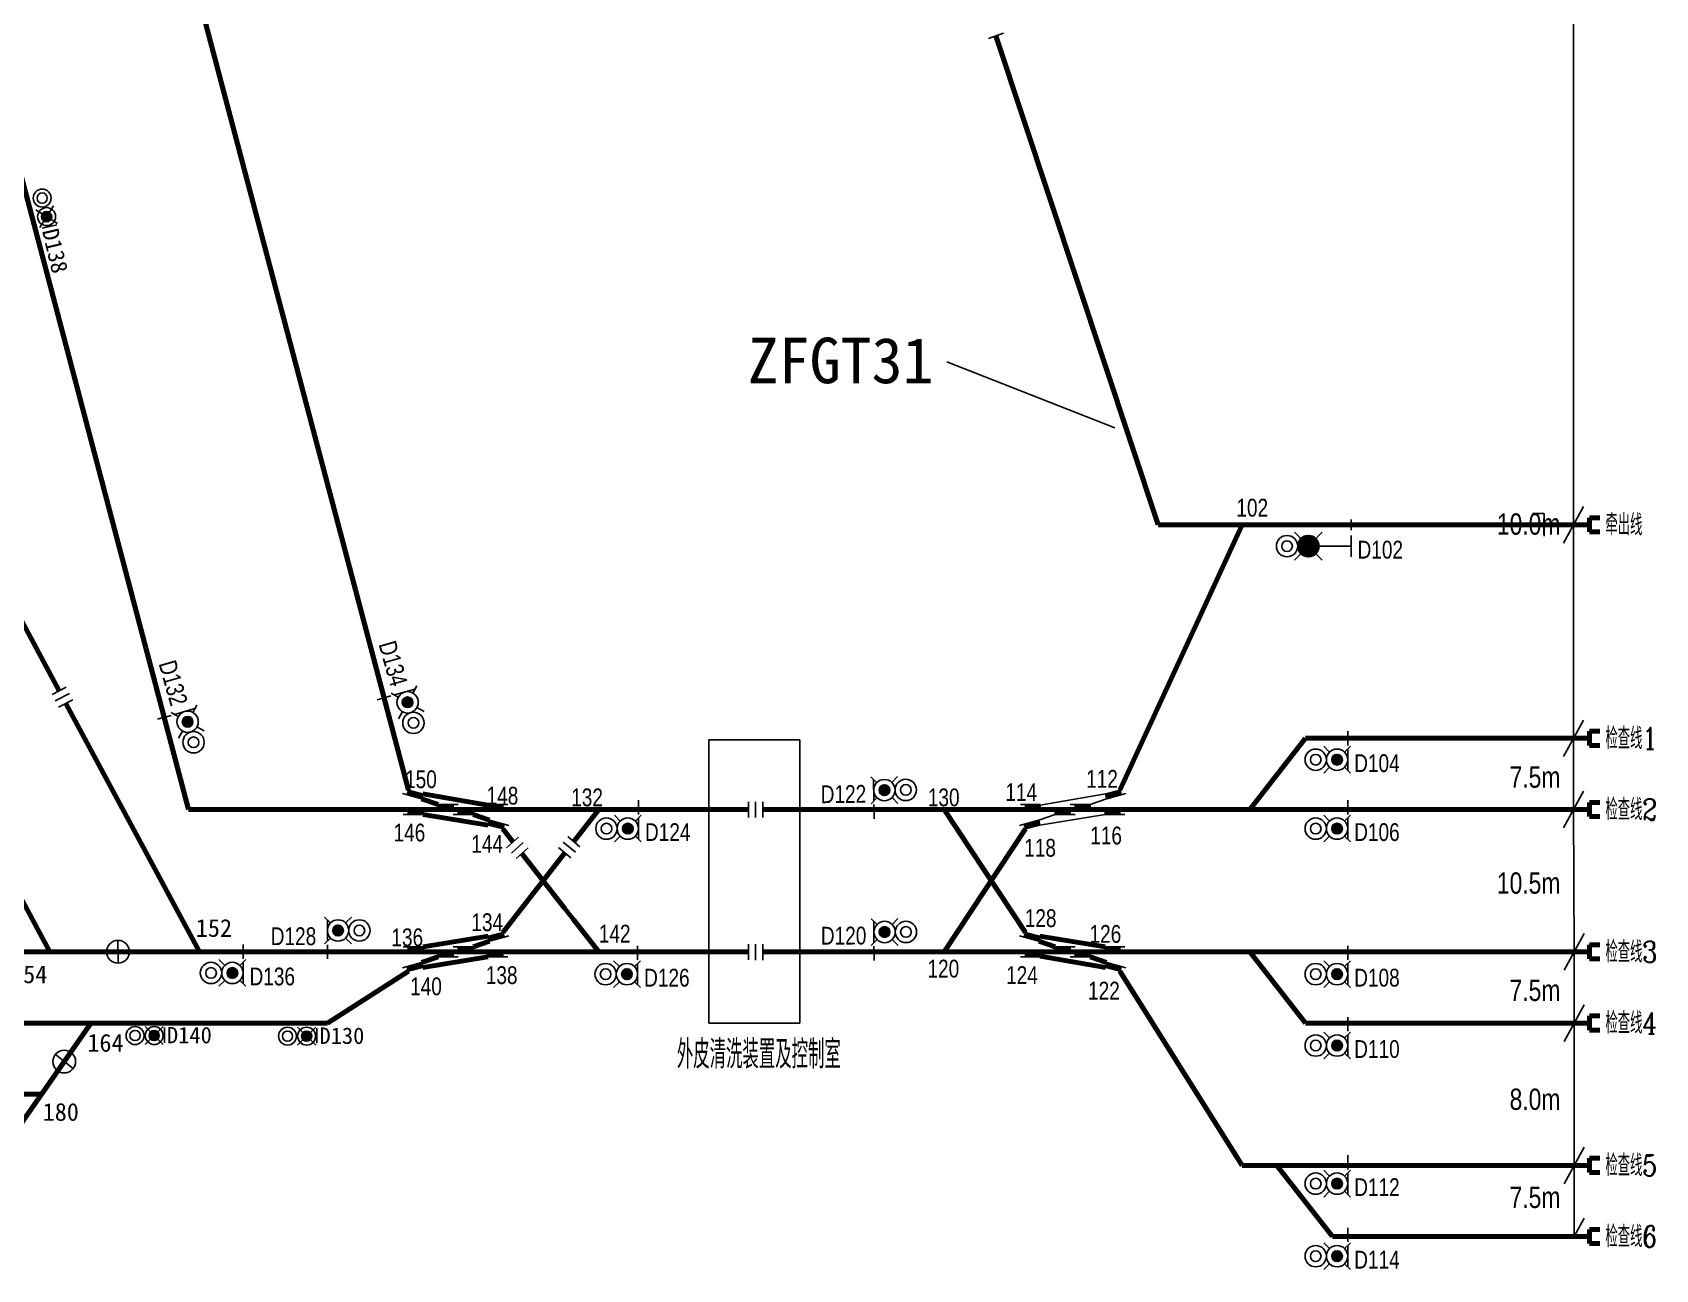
# Model space of a CAD drawing. Header units: millimetres. Extents: x -17381 to -15684, y 1883 to 2345.
# Drawn here: x -15915.7 to -15817.2, y 2155.9 to 2231 of the extents above; entities that cross this region are included whole.
import ezdxf
from ezdxf.enums import TextEntityAlignment as Align

# ---------------------------------------------------------------- set-up
doc = ezdxf.new("R2010")
doc.units = ezdxf.units.MM
doc.layers.add('1', color=1, linetype='Continuous')
doc.styles.add('HZ', font='complex.shx', dxfattribs={"width": 0.75, "bigfont": 'gbcbig.shx'})
doc.styles.add('HZTXT', font='rs9.shx', dxfattribs={"width": 0.7, "bigfont": 'HZTXT.SHX'})
doc.styles.add('宋体', font='')
doc.styles.get('宋体').set_extended_font_data('SimSun')

# ---------------------------------------------------------------- blocks, each defined once
blk = doc.blocks.new('2xzlg2')
at = {"color": 0, "lineweight": -3}
for p, q in [((-5.3, -1.67), (-7.5, -2.94)), ((-5.2, -1.73), (-7.5, -3.05)), ((-5.41, -1.62), (-7.49, -2.82)), ((-5.11, -1.79), (-7.49, -3.16)), ((-5.03, -1.86), (-7.48, -3.27)), ((-5.54, -1.57), (-7.47, -2.69)), ((-4.95, -1.93), (-7.46, -3.37)), ((-5.67, -1.53), (-7.44, -2.55)), ((-4.88, -2), (-7.43, -3.47)), ((-4.82, -2.08), (-7.39, -3.57)), ((-5.82, -1.51), (-7.38, -2.41)), ((-4.76, -2.16), (-7.35, -3.66)), ((-6.01, -1.5), (-7.3, -2.25)), ((-4.7, -2.25), (-7.3, -3.75)), ((-6.24, -1.52), (-7.17, -2.05)), ((-4.66, -2.34), (-7.25, -3.83)), ((-4.62, -2.43), (-7.19, -3.91)), ((-4.58, -2.52), (-7.13, -3.99)), ((-4.55, -2.62), (-7.06, -4.07)), ((-4.53, -2.72), (-6.98, -4.14)), ((-4.51, -2.83), (-6.89, -4.2)), ((-4.5, -2.94), (-6.8, -4.27)), ((-4.5, -3.06), (-6.7, -4.32)), ((-4.51, -3.18), (-6.59, -4.38)), ((-4.54, -3.3), (-6.47, -4.42)), ((-4.57, -3.44), (-6.34, -4.46)), ((-4.62, -3.59), (-6.18, -4.49)), ((-4.71, -3.75), (-6, -4.5)), ((-4.84, -3.94), (-5.77, -4.48))]:
    blk.add_line(p, q, dxfattribs=at)
at = {"layer": '1', "color": 7, "lineweight": -3}
for p, q in [((0, 0.75), (0, -0.75)), ((0, -1.5), (0, -4.5)), ((0, -3), (-4.5, -3))]:
    blk.add_line(p, q, dxfattribs=at)
at = {"layer": '1', "lineweight": -3}
for p, q in [((-7.97, -1.03), (-7.06, -1.94)), ((-4.94, -1.94), (-4.04, -1.03)), ((-7.06, -4.06), (-7.97, -4.96)), ((-4.94, -4.06), (-4.04, -4.96))]:
    blk.add_line(p, q, dxfattribs=at)
at = {"layer": '1', "color": 7, "lineweight": -3}
for radius in [1.5, 0.75]:
    blk.add_circle((-9, -3), radius, dxfattribs=at)
at = {"layer": '1', "color": 1, "lineweight": -3}
blk.add_circle((-6, -3), 1.5, dxfattribs=at)
blk = doc.blocks.new('7DD')
at = {"layer": '1', "color": 1}
for p, q in [((0, 2), (-2.01, 2)), ((0, -2), (0, 2))]:
    blk.add_line(p, q, dxfattribs=at)
blk = doc.blocks.new('BD')
at = {"layer": '1', "color": 7}
for radius in [1.5, 0.75]:
    blk.add_circle((0, 0), radius, dxfattribs=at)
blk = doc.blocks.new('*X32')
at = {"color": 0}
for p, q in [((-0.75, 0.03), (0.35, 0.66)), ((-0.75, -0.08), (0.45, 0.6)), ((-0.73, 0.15), (0.23, 0.71)), ((-0.73, -0.19), (0.53, 0.53)), ((-0.69, 0.29), (0.09, 0.74)), ((-0.69, -0.29), (0.59, 0.46)), ((-0.65, -0.37), (0.65, 0.37)), ((-0.59, -0.46), (0.69, 0.29)), ((-0.58, 0.47), (-0.12, 0.74)), ((-0.53, -0.53), (0.73, 0.19)), ((-0.45, -0.6), (0.75, 0.08)), ((-0.35, -0.66), (0.75, -0.03)), ((-0.23, -0.71), (0.73, -0.15)), ((-0.09, -0.74), (0.69, -0.29)), ((0.12, -0.74), (0.58, -0.47))]:
    blk.add_line(p, q, dxfattribs=at)
blk = doc.blocks.new('ADL')
at = {"layer": '1', "color": 4}
for p, q in [((-1.06, 1.06), (-1.88, 1.88)), ((1.06, 1.06), (1.88, 1.88)), ((-1.88, -1.88), (-1.06, -1.06)), ((1.88, -1.88), (1.06, -1.06))]:
    blk.add_line(p, q, dxfattribs=at)
for radius in [1.5, 0.75]:
    blk.add_circle((0, 0), radius, dxfattribs=at)
blk.add_blockref('*X32', (0, 0), dxfattribs=at)
blk = doc.blocks.new('2XZLA1')
at = {"layer": '1', "color": 7}
for p, q in [((0, -1), (0, 1)), ((0, -1.5), (0, -4.5))]:
    blk.add_line(p, q, dxfattribs=at)
for name, p in [('BD', (-4.5, -3)), ('ADL', (-1.5, -3))]:
    blk.add_blockref(name, p, dxfattribs=at)
blk = doc.blocks.new('DC')
at = {"layer": '1', "color": 1}
for p, q in [((-1, 1), (-1, 0)), ((-1, 1), (2, 1)), ((-1, 0.87), (2, 0.87)), ((-1, 0.75), (2, 0.75)), ((-1, 0.62), (2, 0.62)), ((-1, 0.5), (2, 0.5)), ((-1, 0.37), (2, 0.37)), ((-1, 0.25), (2, 0.25)), ((-1, 0.12), (2, 0.12)), ((-1, 0), (2, 0)), ((2, 0), (2, 1))]:
    blk.add_line(p, q, dxfattribs=at)
blk = doc.blocks.new('dc4')
at = {"layer": '1'}
blk.add_line((1.4, -0.7), (-1.4, -0.7), dxfattribs=at)
at = {"layer": '1', "xscale": 0.7, "yscale": 0.7, "zscale": 0.7, "rotation": 180}
blk.add_blockref('DC', (0, 0), dxfattribs=at)
blk = doc.blocks.new('DC3')
at = {"layer": '1'}
blk.add_line((-1.4, 0.7), (1.4, 0.7), dxfattribs=at)
at = {"layer": '1', "xscale": 0.7, "yscale": 0.7, "zscale": 0.7}
blk.add_blockref('DC', (0, 0), dxfattribs=at)
blk = doc.blocks.new('2syla1')
at = {"layer": '1', "color": 7}
for p, q in [((0, 1.5), (0, 4.5)), ((0, 1), (0, -1))]:
    blk.add_line(p, q, dxfattribs=at)
at = {"layer": '1', "color": 7, "rotation": 180}
for name, p in [('ADL', (1.5, 3)), ('BD', (4.5, 3))]:
    blk.add_blockref(name, p, dxfattribs=at)
blk = doc.blocks.new('qxjyj')
at = {"layer": '1', "color": 1}
blk.add_line((0, 1.6), (0, -1.6), dxfattribs=at)
blk.add_circle((-0.01, 0), 1.6, dxfattribs=at)

msp = doc.modelspace()

# ---------------------------------------------------------------- hatches: boundary and pattern name
at = {"lineweight": -3}
h = msp.add_hatch(color=5, dxfattribs=at)
h.paths.add_polyline_path([(-15914.653, 2220.102), (-15914.816, 2219.837), (-15914.55, 2219.673, 0.414214)])
h.paths.add_polyline_path([(-15914.816, 2219.837), (-15914.653, 2220.102, 0.198912), (-15914.889, 2220.14, 0.198912), (-15915.082, 2220)])
h.paths.add_polyline_path([(-15914.816, 2219.837), (-15915.082, 2220, 0.414214), (-15914.979, 2219.571)])
h.paths.add_polyline_path([(-15914.55, 2219.673), (-15914.816, 2219.837), (-15914.979, 2219.571, 0.198912), (-15914.744, 2219.533, 0.198912)])
h = msp.add_hatch(color=5, dxfattribs=at)
h.paths.add_polyline_path([(-15908.509, 2170.354), (-15908.288, 2170.134), (-15908.068, 2170.354, 0.414214)])
h.paths.add_polyline_path([(-15908.288, 2170.134), (-15908.509, 2170.354, 0.198912), (-15908.6, 2170.134, 0.198912), (-15908.509, 2169.913)])
h.paths.add_polyline_path([(-15908.288, 2170.134), (-15908.509, 2169.913, 0.414214), (-15908.068, 2169.913)])
h.paths.add_polyline_path([(-15908.068, 2170.354), (-15908.288, 2170.134), (-15908.068, 2169.913, 0.198912), (-15907.976, 2170.134, 0.198912)])
h = msp.add_hatch(color=5, dxfattribs=at)
h.paths.add_polyline_path([(-15899.253, 2170.317), (-15899.032, 2170.096), (-15898.812, 2170.317, 0.414214)])
h.paths.add_polyline_path([(-15899.032, 2170.096), (-15899.253, 2170.317, 0.198912), (-15899.344, 2170.096, 0.198912), (-15899.253, 2169.876)])
h.paths.add_polyline_path([(-15899.032, 2170.096), (-15899.253, 2169.876, 0.414214), (-15898.812, 2169.876)])
h.paths.add_polyline_path([(-15898.812, 2170.317), (-15899.032, 2170.096), (-15898.812, 2169.876, 0.198912), (-15898.72, 2170.096, 0.198912)])

# ---------------------------------------------------------------- linework, layer by layer
at = {"color": 124, "lineweight": 70}
for p, q in [((-15892.852, 2185.032), (-15914.246, 2265.933)), ((-15926.76, 2261.616), (-15906.196, 2183.856)), ((-15891.049, 2184.155), (-15892.054, 2184.504)), ((-15888.025, 2184.116), (-15891.976, 2184.796)), ((-15872.219, 2183.855), (-15906.196, 2183.856)), ((-15891.956, 2183.55), (-15888.006, 2182.909)), ((-15887.927, 2183.201), (-15888.932, 2183.55)), ((-15881.289, 2183.853), (-15882.816, 2181.902)), ((-15887.13, 2182.673), (-15886.505, 2181.875))]:
    msp.add_line(p, q, dxfattribs=at)
at = {"color": 0, "lineweight": -3}
for p, q in [((-15822.125, 2188.173), (-15822.125, 2265.933)), ((-15869.092, 2188.08), (-15874.624, 2188.08)), ((-15874.624, 2188.08), (-15874.624, 2170.88)), ((-15869.092, 2170.88), (-15869.092, 2188.08)), ((-15822.125, 2188.173), (-15822.125, 2183.853)), ((-15822.125, 2183.853), (-15822.097, 2175.213)), ((-15822.097, 2175.213), (-15822.082, 2170.919)), ((-15874.624, 2170.88), (-15869.092, 2170.88)), ((-15822.097, 2170.893), (-15822.097, 2162.253)), ((-15822.097, 2162.253), (-15822.097, 2157.933))]:
    msp.add_line(p, q, dxfattribs=at)
at = {"color": 7, "linetype": 'Continuous'}
for p, q in [((-15857.648, 2230.645), (-15856.74, 2230.978)), ((-15914.486, 2190.839), (-15913.627, 2191.283)), ((-15914.288, 2190.455), (-15913.428, 2190.9)), ((-15914.087, 2190.067), (-15913.227, 2190.511)), ((-15872.22, 2183.361), (-15872.219, 2184.328)), ((-15871.788, 2183.36), (-15871.787, 2184.328)), ((-15871.35, 2183.36), (-15871.349, 2184.328)), ((-15886.894, 2181.521), (-15886.179, 2182.173)), ((-15886.603, 2181.201), (-15885.888, 2181.853)), ((-15886.309, 2180.878), (-15885.593, 2181.53)), ((-15883.743, 2181.54), (-15882.998, 2180.923)), ((-15883.464, 2181.877), (-15882.718, 2181.26)), ((-15883.188, 2182.21), (-15882.443, 2181.592)), ((-15872.22, 2174.719), (-15872.219, 2175.686)), ((-15871.788, 2174.718), (-15871.787, 2175.686)), ((-15871.35, 2174.718), (-15871.35, 2175.686))]:
    msp.add_line(p, q, dxfattribs=at)
at = {"color": 5, "linetype": 'Continuous', "lineweight": 70}
msp.add_line((-15847.338, 2201.133), (-15857.197, 2230.81), dxfattribs=at)
at = {"color": 205, "lineweight": 70}
msp.add_line((-15931.053, 2222.736), (-15914.053, 2191.063), dxfattribs=at)
at = {"lineweight": -3}
for p, q in [((-15915.481, 2220.245), (-15914.152, 2219.428)), ((-15914.408, 2220.501), (-15915.224, 2219.172)), ((-15915.094, 2219.131), (-15914.194, 2219.346)), ((-15908.84, 2169.582), (-15907.737, 2170.685)), ((-15908.84, 2170.685), (-15907.737, 2169.582)), ((-15907.667, 2169.699), (-15907.667, 2170.624)), ((-15899.584, 2169.545), (-15898.481, 2170.648)), ((-15899.584, 2170.648), (-15898.481, 2169.545)), ((-15898.411, 2169.662), (-15898.411, 2170.587))]:
    msp.add_line(p, q, dxfattribs=at)
at = {"color": 5, "lineweight": -3}
for p, q in [((-15915.481, 2220.245), (-15914.152, 2219.428)), ((-15914.408, 2220.501), (-15915.224, 2219.172)), ((-15860.178, 2211.025), (-15849.966, 2207.028)), ((-15908.84, 2170.685), (-15907.737, 2169.582)), ((-15908.84, 2169.582), (-15907.737, 2170.685)), ((-15899.584, 2170.648), (-15898.481, 2169.545)), ((-15899.584, 2169.545), (-15898.481, 2170.648))]:
    msp.add_line(p, q, dxfattribs=at)
at = {"color": 124, "lineweight": -3}
for p, q in [((-15914.853, 2219.786), (-15914.853, 2219.786)), ((-15914.853, 2219.786), (-15914.853, 2219.786)), ((-15908.288, 2170.134), (-15908.288, 2170.134)), ((-15908.288, 2170.134), (-15908.288, 2170.134)), ((-15899.032, 2170.096), (-15899.032, 2170.096)), ((-15899.032, 2170.096), (-15899.032, 2170.096))]:
    msp.add_line(p, q, dxfattribs=at)
at = {"color": 0}
for p, q in [((-15821.517, 2202.244), (-15822.734, 2200.021)), ((-15821.517, 2189.284), (-15822.734, 2187.061)), ((-15821.517, 2184.964), (-15822.734, 2182.741)), ((-15821.489, 2176.324), (-15822.705, 2174.101)), ((-15821.489, 2172.004), (-15822.705, 2169.781)), ((-15821.489, 2163.364), (-15822.705, 2161.141)), ((-15821.489, 2159.044), (-15822.097, 2157.933))]:
    msp.add_line(p, q, dxfattribs=at)
at = {"color": 5, "lineweight": 70}
for p, q in [((-15842.253, 2201.133), (-15849.672, 2185.032)), ((-15821.159, 2201.133), (-15847.338, 2201.133)), ((-15820.528, 2201.565), (-15821.159, 2201.565)), ((-15821.159, 2201.565), (-15821.159, 2200.701)), ((-15821.159, 2200.701), (-15820.528, 2200.701)), ((-15820.528, 2188.605), (-15821.159, 2188.605)), ((-15821.159, 2188.605), (-15821.159, 2187.741)), ((-15841.774, 2183.853), (-15838.392, 2188.173)), ((-15838.392, 2188.173), (-15821.159, 2188.173)), ((-15821.159, 2187.741), (-15820.528, 2187.741)), ((-15820.528, 2184.285), (-15821.159, 2184.285)), ((-15821.159, 2184.285), (-15821.159, 2183.421)), ((-15821.159, 2183.853), (-15871.35, 2183.855)), ((-15860.326, 2183.853), (-15855.394, 2176.392)), ((-15821.159, 2183.421), (-15820.528, 2183.421)), ((-15855.394, 2182.673), (-15860.326, 2175.213)), ((-15854.597, 2175.864), (-15853.592, 2175.515)), ((-15850.568, 2175.515), (-15854.518, 2176.156)), ((-15820.528, 2175.645), (-15821.159, 2175.645)), ((-15821.159, 2175.645), (-15821.159, 2174.781)), ((-15821.159, 2175.213), (-15871.35, 2175.213)), ((-15854.499, 2174.95), (-15850.548, 2174.269)), ((-15851.475, 2174.91), (-15850.47, 2174.561)), ((-15841.774, 2175.213), (-15838.392, 2170.893)), ((-15821.159, 2174.781), (-15820.528, 2174.781)), ((-15849.672, 2174.033), (-15842.253, 2162.253)), ((-15838.392, 2170.893), (-15821.159, 2170.893)), ((-15820.528, 2171.325), (-15821.159, 2171.325)), ((-15821.159, 2171.325), (-15821.159, 2170.461)), ((-15821.159, 2170.461), (-15820.528, 2170.461)), ((-15820.528, 2162.685), (-15821.159, 2162.685)), ((-15821.159, 2162.685), (-15821.159, 2161.821)), ((-15842.253, 2162.253), (-15821.159, 2162.253)), ((-15840.145, 2162.253), (-15836.763, 2157.933)), ((-15821.159, 2161.821), (-15820.528, 2161.821)), ((-15836.763, 2157.933), (-15821.159, 2157.933)), ((-15820.528, 2158.365), (-15821.159, 2158.365)), ((-15821.159, 2158.365), (-15821.159, 2157.501)), ((-15821.159, 2157.501), (-15820.528, 2157.501))]:
    msp.add_line(p, q, dxfattribs=at)
at = {"color": 1, "lineweight": 70}
for p, q in [((-15913.642, 2190.297), (-15905.546, 2175.213)), ((-15918.357, 2182.167), (-15914.626, 2175.216)), ((-15883.353, 2181.217), (-15887.13, 2176.392)), ((-15885.968, 2181.189), (-15883.371, 2177.872)), ((-15883.371, 2177.872), (-15882.834, 2177.186)), ((-15882.834, 2177.186), (-15881.289, 2175.213)), ((-15891.956, 2175.515), (-15888.006, 2176.156)), ((-15887.927, 2175.864), (-15888.932, 2175.515)), ((-15905.546, 2175.216), (-15926.63, 2175.216)), ((-15872.22, 2175.213), (-15905.546, 2175.213)), ((-15891.049, 2174.91), (-15892.054, 2174.561)), ((-15888.025, 2174.91), (-15891.976, 2174.269)), ((-15897.775, 2170.893), (-15892.852, 2174.033)), ((-15999.385, 2170.896), (-15897.775, 2170.893)), ((-15912.117, 2170.896), (-15921.139, 2157.936)), ((-15915.124, 2166.576), (-15926.63, 2166.576))]:
    msp.add_line(p, q, dxfattribs=at)
at = {"color": 5}
for p, q in [((-15854.499, 2184.116), (-15850.548, 2184.796)), ((-15851.475, 2184.155), (-15850.47, 2184.504)), ((-15854.597, 2183.201), (-15853.592, 2183.55)), ((-15850.568, 2183.55), (-15854.518, 2182.909))]:
    msp.add_line(p, q, dxfattribs=at)
at = {"lineweight": -3}
for centre, radius in [((-15915.086, 2220.966), 0.546), ((-15915.086, 2220.966), 0.312), ((-15909.449, 2170.134), 0.546), ((-15900.194, 2170.096), 0.546), ((-15909.449, 2170.134), 0.312), ((-15900.194, 2170.096), 0.312)]:
    msp.add_circle(centre, radius, dxfattribs=at)
at = {"color": 5, "lineweight": -3}
for centre, radius in [((-15914.816, 2219.837), 0.546), ((-15914.816, 2219.837), 0.312), ((-15908.288, 2170.134), 0.546), ((-15899.032, 2170.096), 0.546), ((-15908.288, 2170.134), 0.312), ((-15899.032, 2170.096), 0.312)]:
    msp.add_circle(centre, radius, dxfattribs=at)

# ---------------------------------------------------------------- block references
at = {"color": 0}
for name, p, xscale, yscale, zscale in [('2xzlg2', (-15835.634, 2201.133), 0.4320000000002437, 0.4320000000002437, 0.4320000000002437), ('7DD', (-15823.92, 2201.133), 0.3456000000010135, 0.3455999999996493, 0.3456), ('2XZLA1', (-15835.837, 2188.173), 0.4320000000002437, 0.4320000000002437, 0.4320000000002437), ('2XZLA1', (-15878.889, 2183.989), 0.4320000000002437, 0.4320000000002437, 0.4320000000002437), ('2XZLA1', (-15835.837, 2183.989), 0.4320000000002437, 0.4320000000002437, 0.4320000000002437), ('2syla1', (-15897.775, 2175.213), 0.4320000000002437, 0.4320000000002437, 0.4320000000002437), ('2XZLA1', (-15902.894, 2175.228), 0.4320000000002437, 0.4320000000002437, 0.4320000000002437), ('2XZLA1', (-15878.94, 2175.154), 0.4320000000002437, 0.4320000000002437, 0.4320000000002437), ('2XZLA1', (-15835.837, 2175.154), 0.4320000000002437, 0.4320000000002437, 0.4320000000002437), ('2XZLA1', (-15835.837, 2170.822), 0.4320000000002437, 0.4320000000002437, 0.4320000000002437), ('2XZLA1', (-15835.837, 2162.44), 0.4320000000002437, 0.4320000000002437, 0.4320000000002437), ('2XZLA1', (-15835.837, 2158.037), 0.4320000000002437, 0.4320000000002437, 0.4320000000002437)]:
    msp.add_blockref(name, p, dxfattribs=dict(at, xscale=xscale, yscale=yscale, zscale=zscale))
for name, p, xscale, yscale, zscale, rotation in [('2syla1', (-15894.331, 2190.625), 0.432000000000378, 0.432000000000378, 0.432000000000378, 285.9477795382683), ('2syla1', (-15907.68, 2189.446), 0.432000000000378, 0.432000000000378, 0.432000000000378, 285.9477795382683), ('2syla1', (-15864.593, 2183.725), 0.4320000000005037, 0.4320000000005037, 0.4320000000005037, 0.6375622927688022), ('2syla1', (-15864.594, 2175.119), 0.4320000000005884, 0.4320000000005884, 0.4320000000005884, 0.2072220566642312), ('qxjyj', (-15910.478, 2175.216), 0.4319999999999654, 0.4319999999999654, 0.4319999999999654, 0.8577076283976593), ('qxjyj', (-15913.747, 2168.555), 0.4320000000003469, 0.4320000000003469, 0.4320000000003469, 51.35646852199681)]:
    msp.add_blockref(name, p, dxfattribs=dict(at, xscale=xscale, yscale=yscale, zscale=zscale, rotation=rotation))
at = {"color": 0, "extrusion": (0, 0, -1)}
for name, p, xscale, yscale, zscale, rotation in [('DC3', (15892.56, 2184.953), 0.4319999999984793, 0.4320000000000164, -0.432, 195.0785683649217), ('DC3', (15849.964, 2184.953), -0.4319999999984793, 0.4320000000000164, -0.432, 164.9214316350783), ('DC3', (15887.422, 2182.752), 0.4319999999984792, 0.4320000000000164, -0.432, 15.0785683649217), ('DC3', (15855.102, 2182.752), -0.4319999999984792, 0.4320000000000164, -0.432, 344.9214316350783), ('DC3', (15887.422, 2176.313), -0.4319999999984793, 0.4320000000000164, -0.432, 164.9214316350783), ('DC3', (15855.102, 2176.313), 0.4319999999984793, 0.4320000000000164, -0.432, 195.0785683649217), ('dc4', (15892.561, 2175.213), -0.4320000000002437, 0.4320000000000164, -0.4320000000002437, 180), ('dc4', (15889.537, 2175.213), -0.4320000000002437, 0.4320000000000164, -0.4320000000002437, 180), ('dc4', (15852.987, 2175.213), 0.4320000000002437, 0.4320000000002437, -0.432, 180), ('dc4', (15849.963, 2175.213), 0.4320000000002437, 0.4320000000002437, -0.432, 180), ('DC3', (15892.56, 2174.112), -0.4319999999984792, 0.4320000000000164, -0.432, 344.9214316350783), ('DC3', (15890.444, 2175.213), -0.4320000000002437, 0.4320000000000164, -0.4320000000002437, 180), ('DC3', (15887.42, 2175.213), -0.4320000000002437, 0.4320000000000164, -0.4320000000002437, 180), ('DC3', (15855.104, 2175.213), 0.4320000000002437, 0.4320000000002437, -0.432, 180), ('DC3', (15852.08, 2175.213), 0.4320000000002437, 0.4320000000002437, -0.432, 180), ('DC3', (15849.964, 2174.112), 0.4319999999984792, 0.4320000000000164, -0.432, 15.0785683649217)]:
    msp.add_blockref(name, p, dxfattribs=dict(at, xscale=xscale, yscale=yscale, zscale=zscale, rotation=rotation))
for name, p, xscale, yscale, zscale in [('dc4', (15892.561, 2183.853), 0.4320000000002437, 0.4320000000002437, -0.432), ('DC3', (15890.444, 2183.853), 0.4320000000002437, 0.4320000000002437, -0.432), ('dc4', (15889.537, 2183.853), 0.4320000000002437, 0.4320000000002437, -0.432), ('DC3', (15887.42, 2183.853), 0.4320000000002437, 0.4320000000002437, -0.432), ('DC3', (15855.104, 2183.853), -0.4320000000002437, 0.4320000000000164, -0.4320000000002437), ('dc4', (15852.987, 2183.853), -0.4320000000002437, 0.4320000000000164, -0.4320000000002437), ('DC3', (15852.08, 2183.853), -0.4320000000002437, 0.4320000000000164, -0.4320000000002437), ('dc4', (15849.963, 2183.853), -0.4320000000002437, 0.4320000000000164, -0.4320000000002437)]:
    msp.add_blockref(name, p, dxfattribs=dict(at, xscale=xscale, yscale=yscale, zscale=zscale))

# ---------------------------------------------------------------- texts
at = {"color": 0, "width": 0.8}
for s, height, style, p in [('102', 1.08, 'HZTXT', (-15842.596, 2202.172)), ('牵出线', 1.296, 'HZ', (-15820.191, 2201.133)), ('D102', 1.08, 'HZTXT', (-15835.241, 2199.625)), ('检查线1', 1.296, 'HZ', (-15820.191, 2188.173)), ('112', 1.08, 'HZTXT', (-15851.717, 2185.71)), ('D104', 1.08, 'HZTXT', (-15835.445, 2186.665)), ('150', 1.08, 'HZTXT', (-15893.059, 2185.689)), ('114', 1.08, 'HZTXT', (-15856.618, 2184.906)), ('148', 1.08, 'HZTXT', (-15888.109, 2184.692)), ('132', 1.08, 'HZTXT', (-15882.974, 2184.589)), ('130', 1.08, 'HZTXT', (-15861.325, 2184.589)), ('检查线2', 1.296, 'HZ', (-15820.191, 2183.853)), ('146', 1.08, 'HZTXT', (-15893.759, 2182.454)), ('D124', 1.08, 'HZTXT', (-15878.496, 2182.481)), ('116', 1.08, 'HZTXT', (-15851.469, 2182.274)), ('D106', 1.08, 'HZTXT', (-15835.445, 2182.481)), ('144', 1.08, 'HZTXT', (-15889.039, 2181.764)), ('118', 1.08, 'HZTXT', (-15855.477, 2181.529)), ('134', 1.08, 'HZTXT', (-15889.034, 2177.011)), ('128', 1.08, 'HZTXT', (-15855.443, 2177.257)), ('D128', 1.08, 'HZTXT', (-15901.214, 2176.161)), ('136', 1.08, 'HZTXT', (-15893.89, 2176.093)), ('142', 1.08, 'HZTXT', (-15881.299, 2176.319)), ('126', 1.08, 'HZTXT', (-15851.511, 2176.301)), ('检查线3', 1.296, 'HZ', (-15820.191, 2175.213)), ('120', 1.08, 'HZTXT', (-15861.346, 2174.195)), ('D136', 1.08, 'HZTXT', (-15902.501, 2173.72)), ('140', 1.08, 'HZTXT', (-15892.753, 2173.12)), ('138', 1.08, 'HZTXT', (-15888.159, 2173.798)), ('D126', 1.08, 'HZTXT', (-15878.547, 2173.646)), ('124', 1.08, 'HZTXT', (-15856.576, 2173.8)), ('D108', 1.08, 'HZTXT', (-15835.445, 2173.646)), ('122', 1.08, 'HZTXT', (-15851.6, 2172.859)), ('检查线4', 1.296, 'HZ', (-15820.191, 2170.893)), ('外皮清洗装置及控制室', 1.728, 'HZ', (-15876.559, 2168.994)), ('D110', 1.08, 'HZTXT', (-15835.445, 2169.314)), ('检查线5', 1.296, 'HZ', (-15820.191, 2162.253)), ('D112', 1.08, 'HZTXT', (-15835.445, 2160.932)), ('检查线6', 1.296, 'HZ', (-15820.191, 2157.933)), ('D114', 1.08, 'HZTXT', (-15835.445, 2156.529))]:
    msp.add_text(s, height=height, dxfattribs=dict(at, style=style)).set_placement(p, align=Align.MIDDLE_LEFT)
at = {"color": 0, "style": 'HZTXT', "width": 0.8}
for s, p in [('10.0m', (-15822.928, 2201.178)), ('7.5m', (-15822.928, 2185.819)), ('10.5m', (-15822.928, 2179.387)), ('7.5m', (-15822.928, 2172.879)), ('8.0m', (-15822.928, 2166.266)), ('7.5m', (-15822.928, 2160.313))]:
    msp.add_text(s, height=1.296, dxfattribs=at).set_placement(p, align=Align.MIDDLE_RIGHT)
for s, rotation, p in [('D134', 285.94778, (-15894.16, 2194.039)), ('D132', 285.94778, (-15907.51, 2192.86)), ('D122', 0.63756, (-15867.828, 2184.774)), ('D120', 0.20722, (-15867.819, 2176.192))]:
    msp.add_text(s, height=1.08, rotation=rotation, dxfattribs=at).set_placement(p, align=Align.MIDDLE_LEFT)
at = {"color": 0, "ltscale": 0.5, "style": '宋体'}
for s, p in [('152', (-15905.764, 2176.122)), ('154', (-15916.977, 2173.311)), ('164', (-15912.346, 2169.151)), ('180', (-15915.06, 2164.957))]:
    msp.add_text(s, height=1.08, dxfattribs=at).set_placement(p)
at = {"color": 124, "lineweight": -3, "insert": (-15914.123, 2219.2), "char_height": 1, "width": 1.49222, "attachment_point": 1, "rotation": 283.43161, "style": '宋体'}
msp.add_mtext('{\\C256;D138}', dxfattribs=at)
at = {"color": 5, "lineweight": -3, "insert": (-15872.266, 2212.492), "char_height": 2.7648, "width": 11.82182, "attachment_point": 1, "style": '宋体'}
msp.add_mtext('ZFGT31', dxfattribs=at)
at = {"color": 124, "lineweight": -3, "char_height": 1, "width": 1.49222, "attachment_point": 1, "style": '宋体'}
for s, insert in [('{\\C256;D140}', (-15907.508, 2170.66)), ('{\\C256;D130}', (-15898.252, 2170.623))]:
    msp.add_mtext(s, dxfattribs=dict(at, insert=insert))

doc.saveas('drawing.dxf')
